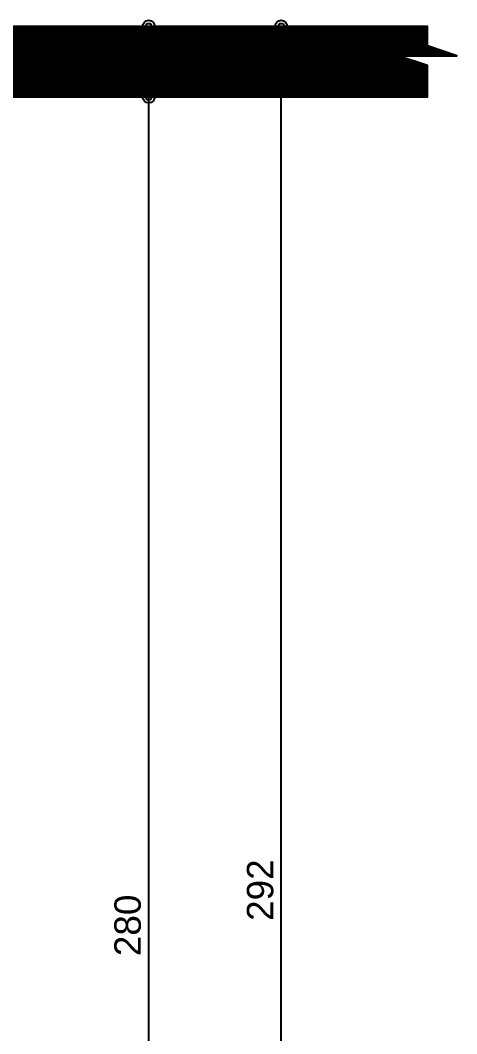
# Model space of a CAD drawing. Extents: x 0 to 119, y 0 to 84.
# Drawn here: x 55.18 to 58.15, y 37.66 to 44.56 of the extents above; entities that cross this region are included whole.
import ezdxf

# ---------------------------------------------------------------- set-up
doc = ezdxf.new("R2010")
doc.units = 0
doc.header["$MEASUREMENT"] = 0
for name, color, linetype in [('29', 9, 'CONTINUOUS'), ('32', 250, 'CONTINUOUS'), ('6', 178, 'CONTINUOUS')]:
    doc.layers.add(name, color=color, linetype=linetype)
doc.styles.add('TQS_ARIAL', font='arial.ttf')

msp = doc.modelspace()

# ---------------------------------------------------------------- linework, layer by layer
at = {"layer": '29', "color": 9, "linetype": 'Continuous'}
for p, q in [((54.704931, 44.041761), (55.184931, 44.521761)), ((54.713605, 44.521761), (55.193605, 44.041761)), ((54.719073, 44.041761), (55.199073, 44.521761)), ((54.727747, 44.521761), (55.207747, 44.041761)), ((54.733215, 44.041761), (55.213215, 44.521761)), ((54.741889, 44.521761), (55.221889, 44.041761)), ((54.747357, 44.041761), (55.227357, 44.521761)), ((54.756032, 44.521761), (55.236032, 44.041761)), ((54.761499, 44.041761), (55.241499, 44.521761)), ((54.770174, 44.521761), (55.250174, 44.041761)), ((54.775641, 44.041761), (55.255641, 44.521761)), ((54.784316, 44.521761), (55.264316, 44.041761)), ((54.789784, 44.041761), (55.269784, 44.521761)), ((54.798458, 44.521761), (55.278458, 44.041761)), ((54.803926, 44.041761), (55.283926, 44.521761)), ((54.8126, 44.521761), (55.2926, 44.041761)), ((54.818068, 44.041761), (55.298068, 44.521761)), ((54.826742, 44.521761), (55.306742, 44.041761)), ((54.83221, 44.041761), (55.31221, 44.521761)), ((54.840884, 44.521761), (55.320884, 44.041761)), ((54.846352, 44.041761), (55.326352, 44.521761)), ((54.855027, 44.521761), (55.335027, 44.041761)), ((54.860494, 44.041761), (55.340494, 44.521761)), ((54.869169, 44.521761), (55.349169, 44.041761)), ((54.874636, 44.041761), (55.354636, 44.521761)), ((54.883311, 44.521761), (55.363311, 44.041761)), ((54.888779, 44.041761), (55.368779, 44.521761)), ((54.897453, 44.521761), (55.377453, 44.041761)), ((54.902921, 44.041761), (55.382921, 44.521761)), ((54.911595, 44.521761), (55.391595, 44.041761)), ((54.917063, 44.041761), (55.397063, 44.521761)), ((54.925737, 44.521761), (55.405737, 44.041761)), ((54.931205, 44.041761), (55.411205, 44.521761)), ((54.939879, 44.521761), (55.419879, 44.041761)), ((54.945347, 44.041761), (55.425347, 44.521761)), ((54.954021, 44.521761), (55.434021, 44.041761)), ((54.959489, 44.041761), (55.439489, 44.521761)), ((54.968164, 44.521761), (55.448164, 44.041761)), ((54.973631, 44.041761), (55.453631, 44.521761)), ((54.982306, 44.521761), (55.462306, 44.041761)), ((54.987773, 44.041761), (55.467773, 44.521761)), ((54.996448, 44.521761), (55.476448, 44.041761)), ((55.001916, 44.041761), (55.481916, 44.521761)), ((55.01059, 44.521761), (55.49059, 44.041761)), ((55.016058, 44.041761), (55.496058, 44.521761)), ((55.024732, 44.521761), (55.504732, 44.041761)), ((55.0302, 44.041761), (55.5102, 44.521761)), ((55.038874, 44.521761), (55.518874, 44.041761)), ((55.044342, 44.041761), (55.524342, 44.521761)), ((55.053016, 44.521761), (55.533016, 44.041761)), ((55.058484, 44.041761), (55.538484, 44.521761)), ((55.067159, 44.521761), (55.547159, 44.041761)), ((55.072626, 44.041761), (55.552626, 44.521761)), ((55.081301, 44.521761), (55.561301, 44.041761)), ((55.086768, 44.041761), (55.566768, 44.521761)), ((55.095443, 44.521761), (55.575443, 44.041761)), ((55.100911, 44.041761), (55.580911, 44.521761)), ((55.109585, 44.521761), (55.589585, 44.041761)), ((55.115053, 44.041761), (55.595053, 44.521761)), ((55.123727, 44.521761), (55.603727, 44.041761)), ((55.129195, 44.041761), (55.609195, 44.521761)), ((55.137869, 44.521761), (55.617869, 44.041761)), ((55.143337, 44.041761), (55.623337, 44.521761)), ((55.152011, 44.521761), (55.632011, 44.041761)), ((55.157479, 44.041761), (55.637479, 44.521761)), ((55.166153, 44.521761), (55.646153, 44.041761)), ((55.171621, 44.041761), (55.651621, 44.521761)), ((55.180296, 44.521761), (55.660296, 44.041761)), ((55.185763, 44.041761), (55.665763, 44.521761)), ((55.194438, 44.521761), (55.674438, 44.041761)), ((55.199906, 44.041761), (55.679906, 44.521761)), ((55.20858, 44.521761), (55.68858, 44.041761)), ((55.214048, 44.041761), (55.694048, 44.521761)), ((55.222722, 44.521761), (55.702722, 44.041761)), ((55.22819, 44.041761), (55.70819, 44.521761)), ((55.236864, 44.521761), (55.716864, 44.041761)), ((55.242332, 44.041761), (55.722332, 44.521761)), ((55.251006, 44.521761), (55.731006, 44.041761)), ((55.256474, 44.041761), (55.736474, 44.521761)), ((55.265148, 44.521761), (55.745148, 44.041761)), ((55.270616, 44.041761), (55.750616, 44.521761)), ((55.279291, 44.521761), (55.759291, 44.041761)), ((55.284758, 44.041761), (55.764758, 44.521761)), ((55.293433, 44.521761), (55.773433, 44.041761)), ((55.2989, 44.041761), (55.7789, 44.521761)), ((55.307575, 44.521761), (55.787575, 44.041761)), ((55.313043, 44.041761), (55.793043, 44.521761)), ((55.321717, 44.521761), (55.801717, 44.041761)), ((55.327185, 44.041761), (55.807185, 44.521761)), ((55.335859, 44.521761), (55.815859, 44.041761)), ((55.341327, 44.041761), (55.821327, 44.521761)), ((55.350001, 44.521761), (55.830001, 44.041761)), ((55.355469, 44.041761), (55.835469, 44.521761)), ((55.364143, 44.521761), (55.844143, 44.041761)), ((55.369611, 44.041761), (55.849611, 44.521761)), ((55.378286, 44.521761), (55.858286, 44.041761)), ((55.383753, 44.041761), (55.863753, 44.521761)), ((55.392428, 44.521761), (55.872428, 44.041761)), ((55.397895, 44.041761), (55.877895, 44.521761)), ((55.40657, 44.521761), (55.88657, 44.041761)), ((55.412038, 44.041761), (55.892038, 44.521761)), ((55.420712, 44.521761), (55.900712, 44.041761)), ((55.42618, 44.041761), (55.90618, 44.521761)), ((55.434854, 44.521761), (55.914854, 44.041761)), ((55.440322, 44.041761), (55.920322, 44.521761)), ((55.448996, 44.521761), (55.928996, 44.041761)), ((55.454464, 44.041761), (55.934464, 44.521761)), ((55.463138, 44.521761), (55.943138, 44.041761)), ((55.468606, 44.041761), (55.948606, 44.521761)), ((55.47728, 44.521761), (55.95728, 44.041761)), ((55.482748, 44.041761), (55.962748, 44.521761)), ((55.491423, 44.521761), (55.971423, 44.041761)), ((55.49689, 44.041761), (55.97689, 44.521761)), ((55.505565, 44.521761), (55.985565, 44.041761)), ((55.511033, 44.041761), (55.991033, 44.521761)), ((55.519707, 44.521761), (55.999707, 44.041761)), ((55.525175, 44.041761), (56.005175, 44.521761)), ((55.533849, 44.521761), (56.013849, 44.041761)), ((55.539317, 44.041761), (56.019317, 44.521761)), ((55.547991, 44.521761), (56.027991, 44.041761)), ((55.553459, 44.041761), (56.033459, 44.521761)), ((55.562133, 44.521761), (56.042133, 44.041761)), ((55.567601, 44.041761), (56.047601, 44.521761)), ((55.576275, 44.521761), (56.056275, 44.041761)), ((55.581743, 44.041761), (56.061743, 44.521761)), ((55.590418, 44.521761), (56.070418, 44.041761)), ((55.595885, 44.041761), (56.075885, 44.521761)), ((55.60456, 44.521761), (56.08456, 44.041761)), ((55.610027, 44.041761), (56.090027, 44.521761)), ((55.618702, 44.521761), (56.098702, 44.041761)), ((55.62417, 44.041761), (56.10417, 44.521761)), ((55.632844, 44.521761), (56.112844, 44.041761)), ((55.638312, 44.041761), (56.118312, 44.521761)), ((55.646986, 44.521761), (56.126986, 44.041761)), ((55.652454, 44.041761), (56.132454, 44.521761)), ((55.661128, 44.521761), (56.141128, 44.041761)), ((55.666596, 44.041761), (56.146596, 44.521761)), ((55.67527, 44.521761), (56.15527, 44.041761)), ((55.680738, 44.041761), (56.160738, 44.521761)), ((55.689413, 44.521761), (56.169413, 44.041761)), ((55.69488, 44.041761), (56.17488, 44.521761)), ((55.703555, 44.521761), (56.183555, 44.041761)), ((55.709022, 44.041761), (56.189022, 44.521761)), ((55.717697, 44.521761), (56.197697, 44.041761)), ((55.723165, 44.041761), (56.203165, 44.521761)), ((55.731839, 44.521761), (56.211839, 44.041761)), ((55.737307, 44.041761), (56.217307, 44.521761)), ((55.745981, 44.521761), (56.225981, 44.041761)), ((55.751449, 44.041761), (56.231449, 44.521761)), ((55.760123, 44.521761), (56.240123, 44.041761)), ((55.765591, 44.041761), (56.245591, 44.521761)), ((55.774265, 44.521761), (56.254265, 44.041761)), ((55.779733, 44.041761), (56.259733, 44.521761)), ((55.788407, 44.521761), (56.268407, 44.041761)), ((55.793875, 44.041761), (56.273875, 44.521761)), ((55.80255, 44.521761), (56.28255, 44.041761)), ((55.808017, 44.041761), (56.288017, 44.521761)), ((55.816692, 44.521761), (56.296692, 44.041761)), ((55.822159, 44.041761), (56.302159, 44.521761)), ((55.830834, 44.521761), (56.310834, 44.041761)), ((55.836302, 44.041761), (56.316302, 44.521761)), ((55.844976, 44.521761), (56.324976, 44.041761)), ((55.850444, 44.041761), (56.330444, 44.521761)), ((55.859118, 44.521761), (56.339118, 44.041761)), ((55.864586, 44.041761), (56.344586, 44.521761)), ((55.87326, 44.521761), (56.35326, 44.041761)), ((55.878728, 44.041761), (56.358728, 44.521761)), ((55.887402, 44.521761), (56.367402, 44.041761)), ((55.89287, 44.041761), (56.37287, 44.521761)), ((55.901545, 44.521761), (56.381545, 44.041761)), ((55.907012, 44.041761), (56.387012, 44.521761)), ((55.915687, 44.521761), (56.395687, 44.041761)), ((55.921154, 44.041761), (56.401154, 44.521761)), ((55.929829, 44.521761), (56.409829, 44.041761)), ((55.935297, 44.041761), (56.415297, 44.521761)), ((55.943971, 44.521761), (56.423971, 44.041761)), ((55.949439, 44.041761), (56.429439, 44.521761)), ((55.958113, 44.521761), (56.438113, 44.041761)), ((55.963581, 44.041761), (56.443581, 44.521761)), ((55.972255, 44.521761), (56.452255, 44.041761)), ((55.977723, 44.041761), (56.457723, 44.521761)), ((55.986397, 44.521761), (56.466397, 44.041761)), ((55.991865, 44.041761), (56.471865, 44.521761)), ((56.000539, 44.521761), (56.480539, 44.041761)), ((56.006007, 44.041761), (56.486007, 44.521761)), ((56.014682, 44.521761), (56.494682, 44.041761)), ((56.020149, 44.041761), (56.500149, 44.521761)), ((56.028824, 44.521761), (56.508824, 44.041761)), ((56.034292, 44.041761), (56.514292, 44.521761)), ((56.042966, 44.521761), (56.522966, 44.041761)), ((56.048434, 44.041761), (56.528434, 44.521761)), ((56.057108, 44.521761), (56.537108, 44.041761)), ((56.062576, 44.041761), (56.542576, 44.521761)), ((56.07125, 44.521761), (56.55125, 44.041761)), ((56.076718, 44.041761), (56.556718, 44.521761)), ((56.085392, 44.521761), (56.565392, 44.041761)), ((56.09086, 44.041761), (56.57086, 44.521761)), ((56.099534, 44.521761), (56.579534, 44.041761)), ((56.105002, 44.041761), (56.585002, 44.521761)), ((56.113677, 44.521761), (56.593677, 44.041761)), ((56.119144, 44.041761), (56.599144, 44.521761)), ((56.127819, 44.521761), (56.607819, 44.041761)), ((56.133286, 44.041761), (56.613286, 44.521761)), ((56.141961, 44.521761), (56.621961, 44.041761)), ((56.147429, 44.041761), (56.627429, 44.521761)), ((56.156103, 44.521761), (56.636103, 44.041761)), ((56.161571, 44.041761), (56.641571, 44.521761)), ((56.170245, 44.521761), (56.650245, 44.041761)), ((56.175713, 44.041761), (56.655713, 44.521761)), ((56.184387, 44.521761), (56.664387, 44.041761)), ((56.189855, 44.041761), (56.669855, 44.521761)), ((56.198529, 44.521761), (56.678529, 44.041761)), ((56.203997, 44.041761), (56.683997, 44.521761)), ((56.212672, 44.521761), (56.692672, 44.041761)), ((56.218139, 44.041761), (56.698139, 44.521761)), ((56.226814, 44.521761), (56.706814, 44.041761)), ((56.232281, 44.041761), (56.712281, 44.521761)), ((56.240956, 44.521761), (56.720956, 44.041761)), ((56.246424, 44.041761), (56.726424, 44.521761)), ((56.255098, 44.521761), (56.735098, 44.041761)), ((56.260566, 44.041761), (56.740566, 44.521761)), ((56.26924, 44.521761), (56.74924, 44.041761)), ((56.274708, 44.041761), (56.754708, 44.521761)), ((56.283382, 44.521761), (56.763382, 44.041761)), ((56.28885, 44.041761), (56.76885, 44.521761)), ((56.297524, 44.521761), (56.777524, 44.041761)), ((56.302992, 44.041761), (56.782992, 44.521761)), ((56.311666, 44.521761), (56.791666, 44.041761)), ((56.317134, 44.041761), (56.797134, 44.521761)), ((56.325809, 44.521761), (56.805809, 44.041761)), ((56.331276, 44.041761), (56.811276, 44.521761)), ((56.339951, 44.521761), (56.819951, 44.041761)), ((56.345419, 44.041761), (56.825419, 44.521761)), ((56.354093, 44.521761), (56.834093, 44.041761)), ((56.359561, 44.041761), (56.839561, 44.521761)), ((56.368235, 44.521761), (56.848235, 44.041761)), ((56.373703, 44.041761), (56.853703, 44.521761)), ((56.382377, 44.521761), (56.862377, 44.041761)), ((56.387845, 44.041761), (56.867845, 44.521761)), ((56.396519, 44.521761), (56.876519, 44.041761)), ((56.401987, 44.041761), (56.881987, 44.521761)), ((56.410661, 44.521761), (56.890661, 44.041761)), ((56.416129, 44.041761), (56.896129, 44.521761)), ((56.424804, 44.521761), (56.904804, 44.041761)), ((56.430271, 44.041761), (56.910271, 44.521761)), ((56.438946, 44.521761), (56.918946, 44.041761)), ((56.444413, 44.041761), (56.924413, 44.521761)), ((56.453088, 44.521761), (56.933088, 44.041761)), ((56.458556, 44.041761), (56.938556, 44.521761)), ((56.46723, 44.521761), (56.94723, 44.041761)), ((56.472698, 44.041761), (56.952698, 44.521761)), ((56.481372, 44.521761), (56.961372, 44.041761)), ((56.48684, 44.041761), (56.96684, 44.521761)), ((56.495514, 44.521761), (56.975514, 44.041761)), ((56.500982, 44.041761), (56.980982, 44.521761)), ((56.509656, 44.521761), (56.989656, 44.041761)), ((56.515124, 44.041761), (56.995124, 44.521761)), ((56.523799, 44.521761), (57.003799, 44.041761)), ((56.529266, 44.041761), (57.009266, 44.521761)), ((56.537941, 44.521761), (57.017941, 44.041761)), ((56.543408, 44.041761), (57.023408, 44.521761)), ((56.552083, 44.521761), (57.032083, 44.041761)), ((56.557551, 44.041761), (57.037551, 44.521761)), ((56.566225, 44.521761), (57.046225, 44.041761)), ((56.571693, 44.041761), (57.051693, 44.521761)), ((56.580367, 44.521761), (57.060367, 44.041761)), ((56.585835, 44.041761), (57.065835, 44.521761)), ((56.594509, 44.521761), (57.074509, 44.041761)), ((56.599977, 44.041761), (57.079977, 44.521761)), ((56.608651, 44.521761), (57.088651, 44.041761)), ((56.614119, 44.041761), (57.094119, 44.521761)), ((56.622793, 44.521761), (57.102793, 44.041761)), ((56.628261, 44.041761), (57.108261, 44.521761)), ((56.636936, 44.521761), (57.116936, 44.041761)), ((56.642403, 44.041761), (57.122403, 44.521761)), ((56.651078, 44.521761), (57.131078, 44.041761)), ((56.656545, 44.041761), (57.136545, 44.521761)), ((56.66522, 44.521761), (57.14522, 44.041761)), ((56.670688, 44.041761), (57.150688, 44.521761)), ((56.679362, 44.521761), (57.159362, 44.041761)), ((56.68483, 44.041761), (57.16483, 44.521761)), ((56.693504, 44.521761), (57.173504, 44.041761)), ((56.698972, 44.041761), (57.178972, 44.521761)), ((56.707646, 44.521761), (57.187646, 44.041761)), ((56.713114, 44.041761), (57.193114, 44.521761)), ((56.721788, 44.521761), (57.201788, 44.041761)), ((56.727256, 44.041761), (57.207256, 44.521761)), ((56.735931, 44.521761), (57.215931, 44.041761)), ((56.741398, 44.041761), (57.221398, 44.521761)), ((56.750073, 44.521761), (57.230073, 44.041761)), ((56.75554, 44.041761), (57.23554, 44.521761)), ((56.764215, 44.521761), (57.244215, 44.041761)), ((56.769683, 44.041761), (57.249683, 44.521761)), ((56.778357, 44.521761), (57.258357, 44.041761)), ((56.783825, 44.041761), (57.263825, 44.521761)), ((56.792499, 44.521761), (57.272499, 44.041761)), ((56.797967, 44.041761), (57.277967, 44.521761)), ((56.806641, 44.521761), (57.286641, 44.041761)), ((56.812109, 44.041761), (57.292109, 44.521761)), ((56.820783, 44.521761), (57.300783, 44.041761)), ((56.826251, 44.041761), (57.306251, 44.521761)), ((56.834925, 44.521761), (57.314925, 44.041761)), ((56.840393, 44.041761), (57.320393, 44.521761)), ((56.849068, 44.521761), (57.329068, 44.041761)), ((56.854535, 44.041761), (57.334535, 44.521761)), ((56.86321, 44.521761), (57.34321, 44.041761)), ((56.868678, 44.041761), (57.348678, 44.521761)), ((56.877352, 44.521761), (57.357352, 44.041761)), ((56.88282, 44.041761), (57.36282, 44.521761)), ((56.891494, 44.521761), (57.371494, 44.041761)), ((56.896962, 44.041761), (57.376962, 44.521761)), ((56.905636, 44.521761), (57.385636, 44.041761)), ((56.911104, 44.041761), (57.391104, 44.521761)), ((56.919778, 44.521761), (57.399778, 44.041761)), ((56.925246, 44.041761), (57.405246, 44.521761)), ((56.93392, 44.521761), (57.41392, 44.041761)), ((56.939388, 44.041761), (57.419388, 44.521761)), ((56.948063, 44.521761), (57.428063, 44.041761)), ((56.95353, 44.041761), (57.43353, 44.521761)), ((56.962205, 44.521761), (57.442205, 44.041761)), ((56.967672, 44.041761), (57.447672, 44.521761)), ((56.976347, 44.521761), (57.456347, 44.041761)), ((56.981815, 44.041761), (57.461815, 44.521761)), ((56.990489, 44.521761), (57.470489, 44.041761)), ((56.995957, 44.041761), (57.475957, 44.521761)), ((57.004631, 44.521761), (57.484631, 44.041761)), ((57.010099, 44.041761), (57.490099, 44.521761)), ((57.018773, 44.521761), (57.498773, 44.041761)), ((57.024241, 44.041761), (57.504241, 44.521761)), ((57.032915, 44.521761), (57.512915, 44.041761)), ((57.038383, 44.041761), (57.518383, 44.521761)), ((57.047058, 44.521761), (57.527058, 44.041761)), ((57.052525, 44.041761), (57.532525, 44.521761)), ((57.0612, 44.521761), (57.5412, 44.041761)), ((57.066667, 44.041761), (57.546667, 44.521761)), ((57.075342, 44.521761), (57.555342, 44.041761)), ((57.08081, 44.041761), (57.56081, 44.521761)), ((57.089484, 44.521761), (57.569484, 44.041761)), ((57.094952, 44.041761), (57.574952, 44.521761)), ((57.103626, 44.521761), (57.583626, 44.041761)), ((57.109094, 44.041761), (57.589094, 44.521761)), ((57.117768, 44.521761), (57.597768, 44.041761)), ((57.123236, 44.041761), (57.603236, 44.521761)), ((57.13191, 44.521761), (57.61191, 44.041761)), ((57.137378, 44.041761), (57.617378, 44.521761)), ((57.146052, 44.521761), (57.626052, 44.041761)), ((57.15152, 44.041761), (57.63152, 44.521761)), ((57.160195, 44.521761), (57.640195, 44.041761)), ((57.165662, 44.041761), (57.645662, 44.521761)), ((57.174337, 44.521761), (57.654337, 44.041761)), ((57.179805, 44.041761), (57.659805, 44.521761)), ((57.188479, 44.521761), (57.668479, 44.041761)), ((57.193947, 44.041761), (57.673947, 44.521761)), ((57.202621, 44.521761), (57.682621, 44.041761)), ((57.208089, 44.041761), (57.688089, 44.521761)), ((57.216763, 44.521761), (57.696763, 44.041761)), ((57.222231, 44.041761), (57.702231, 44.521761)), ((57.230905, 44.521761), (57.710905, 44.041761)), ((57.236373, 44.041761), (57.716373, 44.521761)), ((57.245047, 44.521761), (57.725047, 44.041761)), ((57.250515, 44.041761), (57.730515, 44.521761)), ((57.25919, 44.521761), (57.73919, 44.041761)), ((57.264657, 44.041761), (57.744657, 44.521761)), ((57.273332, 44.521761), (57.753332, 44.041761)), ((57.278799, 44.041761), (57.758799, 44.521761)), ((57.287474, 44.521761), (57.767474, 44.041761)), ((57.292942, 44.041761), (57.772942, 44.521761)), ((57.301616, 44.521761), (57.781616, 44.041761)), ((57.307084, 44.041761), (57.787084, 44.521761)), ((57.315758, 44.521761), (57.795758, 44.041761)), ((57.321226, 44.041761), (57.801226, 44.521761)), ((57.3299, 44.521761), (57.8099, 44.041761)), ((57.335368, 44.041761), (57.815368, 44.521761)), ((57.344042, 44.521761), (57.824042, 44.041761)), ((57.34951, 44.041761), (57.82951, 44.521761)), ((57.358185, 44.521761), (57.838185, 44.041761)), ((57.363652, 44.041761), (57.843652, 44.521761)), ((57.372327, 44.521761), (57.852327, 44.041761)), ((57.377794, 44.041761), (57.857794, 44.521761)), ((57.386469, 44.521761), (57.866469, 44.041761)), ((57.391937, 44.041761), (57.871937, 44.521761)), ((57.400611, 44.521761), (57.880611, 44.041761)), ((57.406079, 44.041761), (57.886079, 44.521761)), ((57.414753, 44.521761), (57.894753, 44.041761)), ((57.420221, 44.041761), (57.900221, 44.521761)), ((57.428895, 44.521761), (57.908895, 44.041761)), ((57.434363, 44.041761), (57.914363, 44.521761)), ((57.443037, 44.521761), (57.923037, 44.041761)), ((57.448505, 44.041761), (57.928505, 44.521761)), ((57.457179, 44.521761), (57.937179, 44.041761)), ((57.462647, 44.041761), (57.942647, 44.521761)), ((57.471322, 44.521761), (57.951322, 44.041761)), ((57.485464, 44.521761), (57.954658, 44.052567)), ((57.499606, 44.521761), (57.954658, 44.066709)), ((57.513748, 44.521761), (57.954658, 44.080851)), ((57.52789, 44.521761), (57.954658, 44.094993)), ((57.542032, 44.521761), (57.954658, 44.109135)), ((57.556174, 44.521761), (57.756174, 44.321761)), ((57.570317, 44.521761), (57.770317, 44.321761)), ((57.584459, 44.521761), (57.784459, 44.321761)), ((57.598601, 44.521761), (57.798601, 44.321761)), ((57.612743, 44.521761), (57.812743, 44.321761)), ((57.626885, 44.521761), (57.826885, 44.321761)), ((57.641027, 44.521761), (57.841027, 44.321761)), ((57.655169, 44.521761), (57.855169, 44.321761)), ((57.669311, 44.521761), (57.869311, 44.321761)), ((57.683454, 44.521761), (57.883454, 44.321761)), ((57.697596, 44.521761), (57.897596, 44.321761)), ((57.711738, 44.521761), (57.911738, 44.321761)), ((57.72588, 44.521761), (57.92588, 44.321761)), ((57.740022, 44.521761), (57.940022, 44.321761)), ((57.754164, 44.521761), (57.954164, 44.321761)), ((57.756789, 44.321761), (57.954658, 44.519629)), ((57.768306, 44.521761), (57.968306, 44.321761)), ((57.782449, 44.521761), (57.982449, 44.321761)), ((57.796591, 44.521761), (57.996591, 44.321761)), ((57.810733, 44.521761), (58.010733, 44.321761)), ((57.824875, 44.521761), (57.954658, 44.391978)), ((57.839017, 44.521761), (57.954658, 44.40612)), ((57.853159, 44.521761), (57.954658, 44.420262)), ((57.867301, 44.521761), (57.954658, 44.434404)), ((57.881444, 44.521761), (57.954658, 44.448546)), ((57.895586, 44.521761), (57.954658, 44.462689)), ((57.909728, 44.521761), (57.954658, 44.476831)), ((57.92387, 44.521761), (57.954658, 44.490973)), ((57.938012, 44.521761), (57.954658, 44.505115)), ((57.952154, 44.521761), (57.954658, 44.519257)), ((57.770931, 44.321761), (57.954658, 44.505487)), ((57.785074, 44.321761), (57.954658, 44.491344)), ((57.799216, 44.321761), (57.954658, 44.477202)), ((57.813358, 44.321761), (57.954658, 44.46306)), ((57.8275, 44.321761), (57.954658, 44.448918)), ((57.841642, 44.321761), (57.954658, 44.434776)), ((57.855784, 44.321761), (57.954658, 44.420634)), ((57.869926, 44.321761), (57.954658, 44.406492)), ((57.884069, 44.321761), (57.954658, 44.39235)), ((57.898211, 44.321761), (57.962322, 44.385872)), ((57.912353, 44.321761), (57.972929, 44.382337)), ((57.926495, 44.321761), (57.983535, 44.378801)), ((57.959984, 44.386651), (58.024875, 44.321761)), ((57.981197, 44.37958), (58.039017, 44.321761)), ((57.476789, 44.041761), (57.756256, 44.321228)), ((57.490931, 44.041761), (57.766863, 44.317692)), ((57.505074, 44.041761), (57.77747, 44.314157)), ((57.519216, 44.041761), (57.788076, 44.310621)), ((57.756933, 44.321002), (57.954658, 44.123277)), ((57.778146, 44.313931), (57.954658, 44.137419)), ((57.940637, 44.321761), (57.994142, 44.375265)), ((57.954779, 44.321761), (58.004749, 44.37173)), ((57.968921, 44.321761), (58.015355, 44.368194)), ((57.983064, 44.321761), (58.025962, 44.364659)), ((57.997206, 44.321761), (58.036569, 44.361123)), ((58.00241, 44.372509), (58.053159, 44.321761)), ((58.011348, 44.321761), (58.047175, 44.357588)), ((58.023624, 44.365438), (58.067301, 44.321761)), ((58.02549, 44.321761), (58.057782, 44.354052)), ((58.039632, 44.321761), (58.068388, 44.350517)), ((58.044837, 44.358367), (58.081444, 44.321761)), ((58.053774, 44.321761), (58.078995, 44.346981)), ((58.06605, 44.351296), (58.095586, 44.321761)), ((58.067916, 44.321761), (58.089602, 44.343446)), ((58.082058, 44.321761), (58.100208, 44.33991)), ((58.087263, 44.344225), (58.109728, 44.321761)), ((58.096201, 44.321761), (58.110815, 44.336375)), ((58.108476, 44.337154), (58.12387, 44.321761)), ((58.110343, 44.321761), (58.121421, 44.332839)), ((58.124485, 44.321761), (58.132028, 44.329304)), ((58.129689, 44.330083), (58.138012, 44.321761)), ((58.138627, 44.321761), (58.142635, 44.325768)), ((58.150903, 44.323012), (58.152154, 44.321761)), ((58.152769, 44.321761), (58.153241, 44.322233)), ((57.533358, 44.041761), (57.798683, 44.307085)), ((57.5475, 44.041761), (57.809289, 44.30355)), ((57.561642, 44.041761), (57.819896, 44.300014)), ((57.575784, 44.041761), (57.830503, 44.296479)), ((57.589926, 44.041761), (57.841109, 44.292943)), ((57.604069, 44.041761), (57.851716, 44.289408)), ((57.618211, 44.041761), (57.862322, 44.285872)), ((57.632353, 44.041761), (57.872929, 44.282337)), ((57.646495, 44.041761), (57.883536, 44.278801)), ((57.660637, 44.041761), (57.894142, 44.275266)), ((57.674779, 44.041761), (57.904749, 44.27173)), ((57.688921, 44.041761), (57.915355, 44.268194)), ((57.703064, 44.041761), (57.925962, 44.264659)), ((57.717206, 44.041761), (57.936569, 44.261123)), ((57.731348, 44.041761), (57.947175, 44.257588)), ((57.74549, 44.041761), (57.954658, 44.250928)), ((57.799359, 44.30686), (57.954658, 44.151562)), ((57.820572, 44.299789), (57.954658, 44.165704)), ((57.841786, 44.292718), (57.954658, 44.179846)), ((57.862999, 44.285647), (57.954658, 44.193988)), ((57.884212, 44.278576), (57.954658, 44.20813)), ((57.905425, 44.271504), (57.954658, 44.222272)), ((57.926639, 44.264433), (57.954658, 44.236414)), ((57.947852, 44.257362), (57.954658, 44.250557)), ((57.759632, 44.041761), (57.954658, 44.236786)), ((57.773774, 44.041761), (57.954658, 44.222644)), ((57.787916, 44.041761), (57.954658, 44.208502)), ((57.802058, 44.041761), (57.954658, 44.19436)), ((57.816201, 44.041761), (57.954658, 44.180217)), ((57.830343, 44.041761), (57.954658, 44.166075)), ((57.844485, 44.041761), (57.954658, 44.151933)), ((57.858627, 44.041761), (57.954658, 44.137791)), ((57.872769, 44.041761), (57.954658, 44.123649)), ((57.886911, 44.041761), (57.954658, 44.109507)), ((57.901053, 44.041761), (57.954658, 44.095365)), ((57.915196, 44.041761), (57.954658, 44.081223)), ((57.929338, 44.041761), (57.954658, 44.06708)), ((57.94348, 44.041761), (57.954658, 44.052938))]:
    msp.add_line(p, q, dxfattribs=at)
msp.add_lwpolyline([(49.814801, 44.521761), (49.814801, 43.241761), (50.374801, 43.241761), (50.374801, 44.041761), (57.954658, 44.041761), (57.954658, 44.255094), (57.754658, 44.321761), (58.154658, 44.321761), (57.954658, 44.388427), (57.954658, 44.521761), (54.614801, 44.521761), (50.374801, 44.521761), (49.814801, 44.521761)], dxfattribs=at)
at = {"layer": '32', "color": 250, "linetype": 'Continuous'}
for p, q in [((56.458433, 44.521761), (55.805275, 44.521761)), ((57.200024, 44.521761), (55.961609, 44.521761)), ((56.055275, 44.041761), (56.055275, 44.521761)), ((56.708433, 44.521761), (56.708433, 44.521761)), ((57.23484, 44.521761), (56.708433, 44.521761)), ((56.958433, 32.841761), (56.958433, 44.521761)), ((57.48484, 44.521761), (57.48484, 44.521761)), ((56.673207, 44.041761), (55.805275, 44.041761)), ((55.996253, 44.041761), (55.805275, 44.041761)), ((56.055275, 32.841761), (56.055275, 44.041761)), ((56.246253, 44.041761), (56.246253, 44.041761)), ((56.923207, 44.041761), (56.923207, 44.041761))]:
    msp.add_line(p, q, dxfattribs=at)
for centre, radius in [((56.055275, 44.521761), 0.041625), ((56.055275, 44.521761), 0.02075), ((56.958433, 44.521761), 0.041625), ((56.958433, 44.521761), 0.02075), ((56.055275, 44.041761), 0.041625), ((56.055275, 44.041761), 0.041625), ((56.055275, 44.041761), 0.02075), ((56.055275, 44.041761), 0.02075)]:
    msp.add_circle(centre, radius, dxfattribs=at)
at = {"layer": '6', "color": 178, "linetype": 'Continuous'}
msp.add_line((57.015023, 44.521761), (57.954658, 44.521761), dxfattribs=at)
for points in [[(50.374801, 44.041761), (57.954658, 44.041761), (57.954658, 44.255094), (57.754658, 44.321761), (58.154658, 44.321761), (57.954658, 44.388427), (57.954658, 44.521761)], [(50.374801, 44.521761), (54.614801, 44.521761), (57.954658, 44.521761)]]:
    msp.add_lwpolyline(points, dxfattribs=at)

# ---------------------------------------------------------------- texts
at = {"layer": '32', "color": 250, "linetype": 'Continuous', "style": 'TQS_ARIAL'}
for s, p in [('12', (56.001275, 44.119761)), ('292', (56.904433, 38.429761)), ('280', (56.001275, 38.189761))]:
    msp.add_text(s, height=0.18, rotation=90, dxfattribs=at).set_placement(p)

doc.saveas('drawing.dxf')
